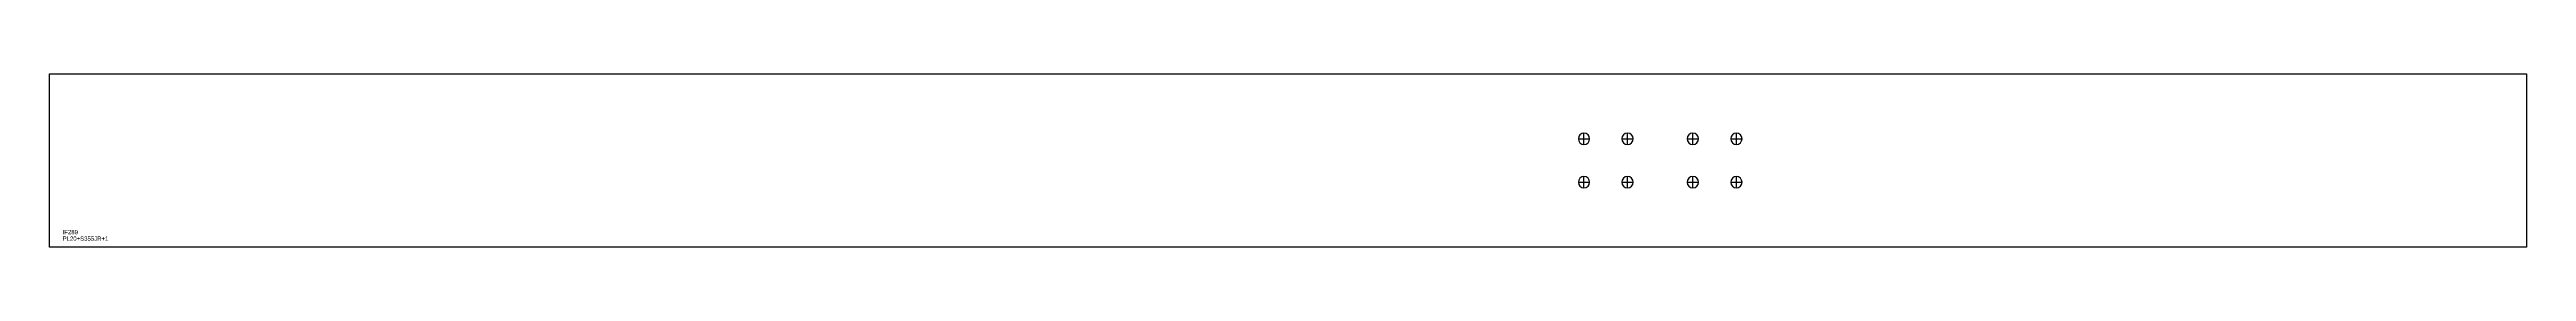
# Model space of a CAD drawing. Extents: x 0 to 5690, y 0 to 400.
import ezdxf

# ---------------------------------------------------------------- set-up
doc = ezdxf.new("R2010")
doc.units = 0
for name, color, linetype in [('27', 7, 'CONTINUOUS'), ('CUT', 7, 'CONTINUOUS'), ('SCRIBE', 3, 'CONTINUOUS'), ('TEXT', 7, 'CONTINUOUS')]:
    doc.layers.add(name, color=color, linetype=linetype)

msp = doc.modelspace()

# ---------------------------------------------------------------- linework, layer by layer
at = {"layer": '27', "color": 7, "linetype": 'CONTINUOUS'}
for p, q in [((3511.97, 250), (3537.97, 250)), ((3524.97, 237), (3524.97, 263)), ((3611.97, 250), (3637.97, 250)), ((3624.97, 237), (3624.97, 263)), ((3761.97, 250), (3787.97, 250)), ((3774.97, 237), (3774.97, 263)), ((3861.97, 250), (3887.97, 250)), ((3874.97, 237), (3874.97, 263)), ((3511.97, 150), (3537.97, 150)), ((3524.97, 137), (3524.97, 163)), ((3611.97, 150), (3637.97, 150)), ((3624.97, 137), (3624.97, 163)), ((3761.97, 150), (3787.97, 150)), ((3774.97, 137), (3774.97, 163)), ((3861.97, 150), (3887.97, 150)), ((3874.97, 137), (3874.97, 163))]:
    msp.add_line(p, q, dxfattribs=at)
for points in [[(3524.97, 263, 1), (3524.97, 237, 1)], [(3624.97, 263, 1), (3624.97, 237, 1)], [(3774.97, 263, 1), (3774.97, 237, 1)], [(3874.97, 263, 1), (3874.97, 237, 1)], [(3524.97, 163, 1), (3524.97, 137, 1)], [(3624.97, 163, 1), (3624.97, 137, 1)], [(3774.97, 163, 1), (3774.97, 137, 1)], [(3874.97, 163, 1), (3874.97, 137, 1)]]:
    msp.add_lwpolyline(points, format="xyb", close=True, dxfattribs=at)
at = {"layer": 'CUT', "color": 7, "linetype": 'CONTINUOUS'}
msp.add_lwpolyline([(0, 0), (0, 400), (5690, 400), (5690, 0)], close=True, dxfattribs=at)

# ---------------------------------------------------------------- texts
at = {"layer": 'SCRIBE', "color": 3}
msp.add_text('IF289', height=10, dxfattribs=at).set_placement((30, 30))
at = {"layer": 'TEXT', "color": 7}
msp.add_text('PL20+S355JR+1', height=10, dxfattribs=at).set_placement((30, 15))

doc.saveas('drawing.dxf')
